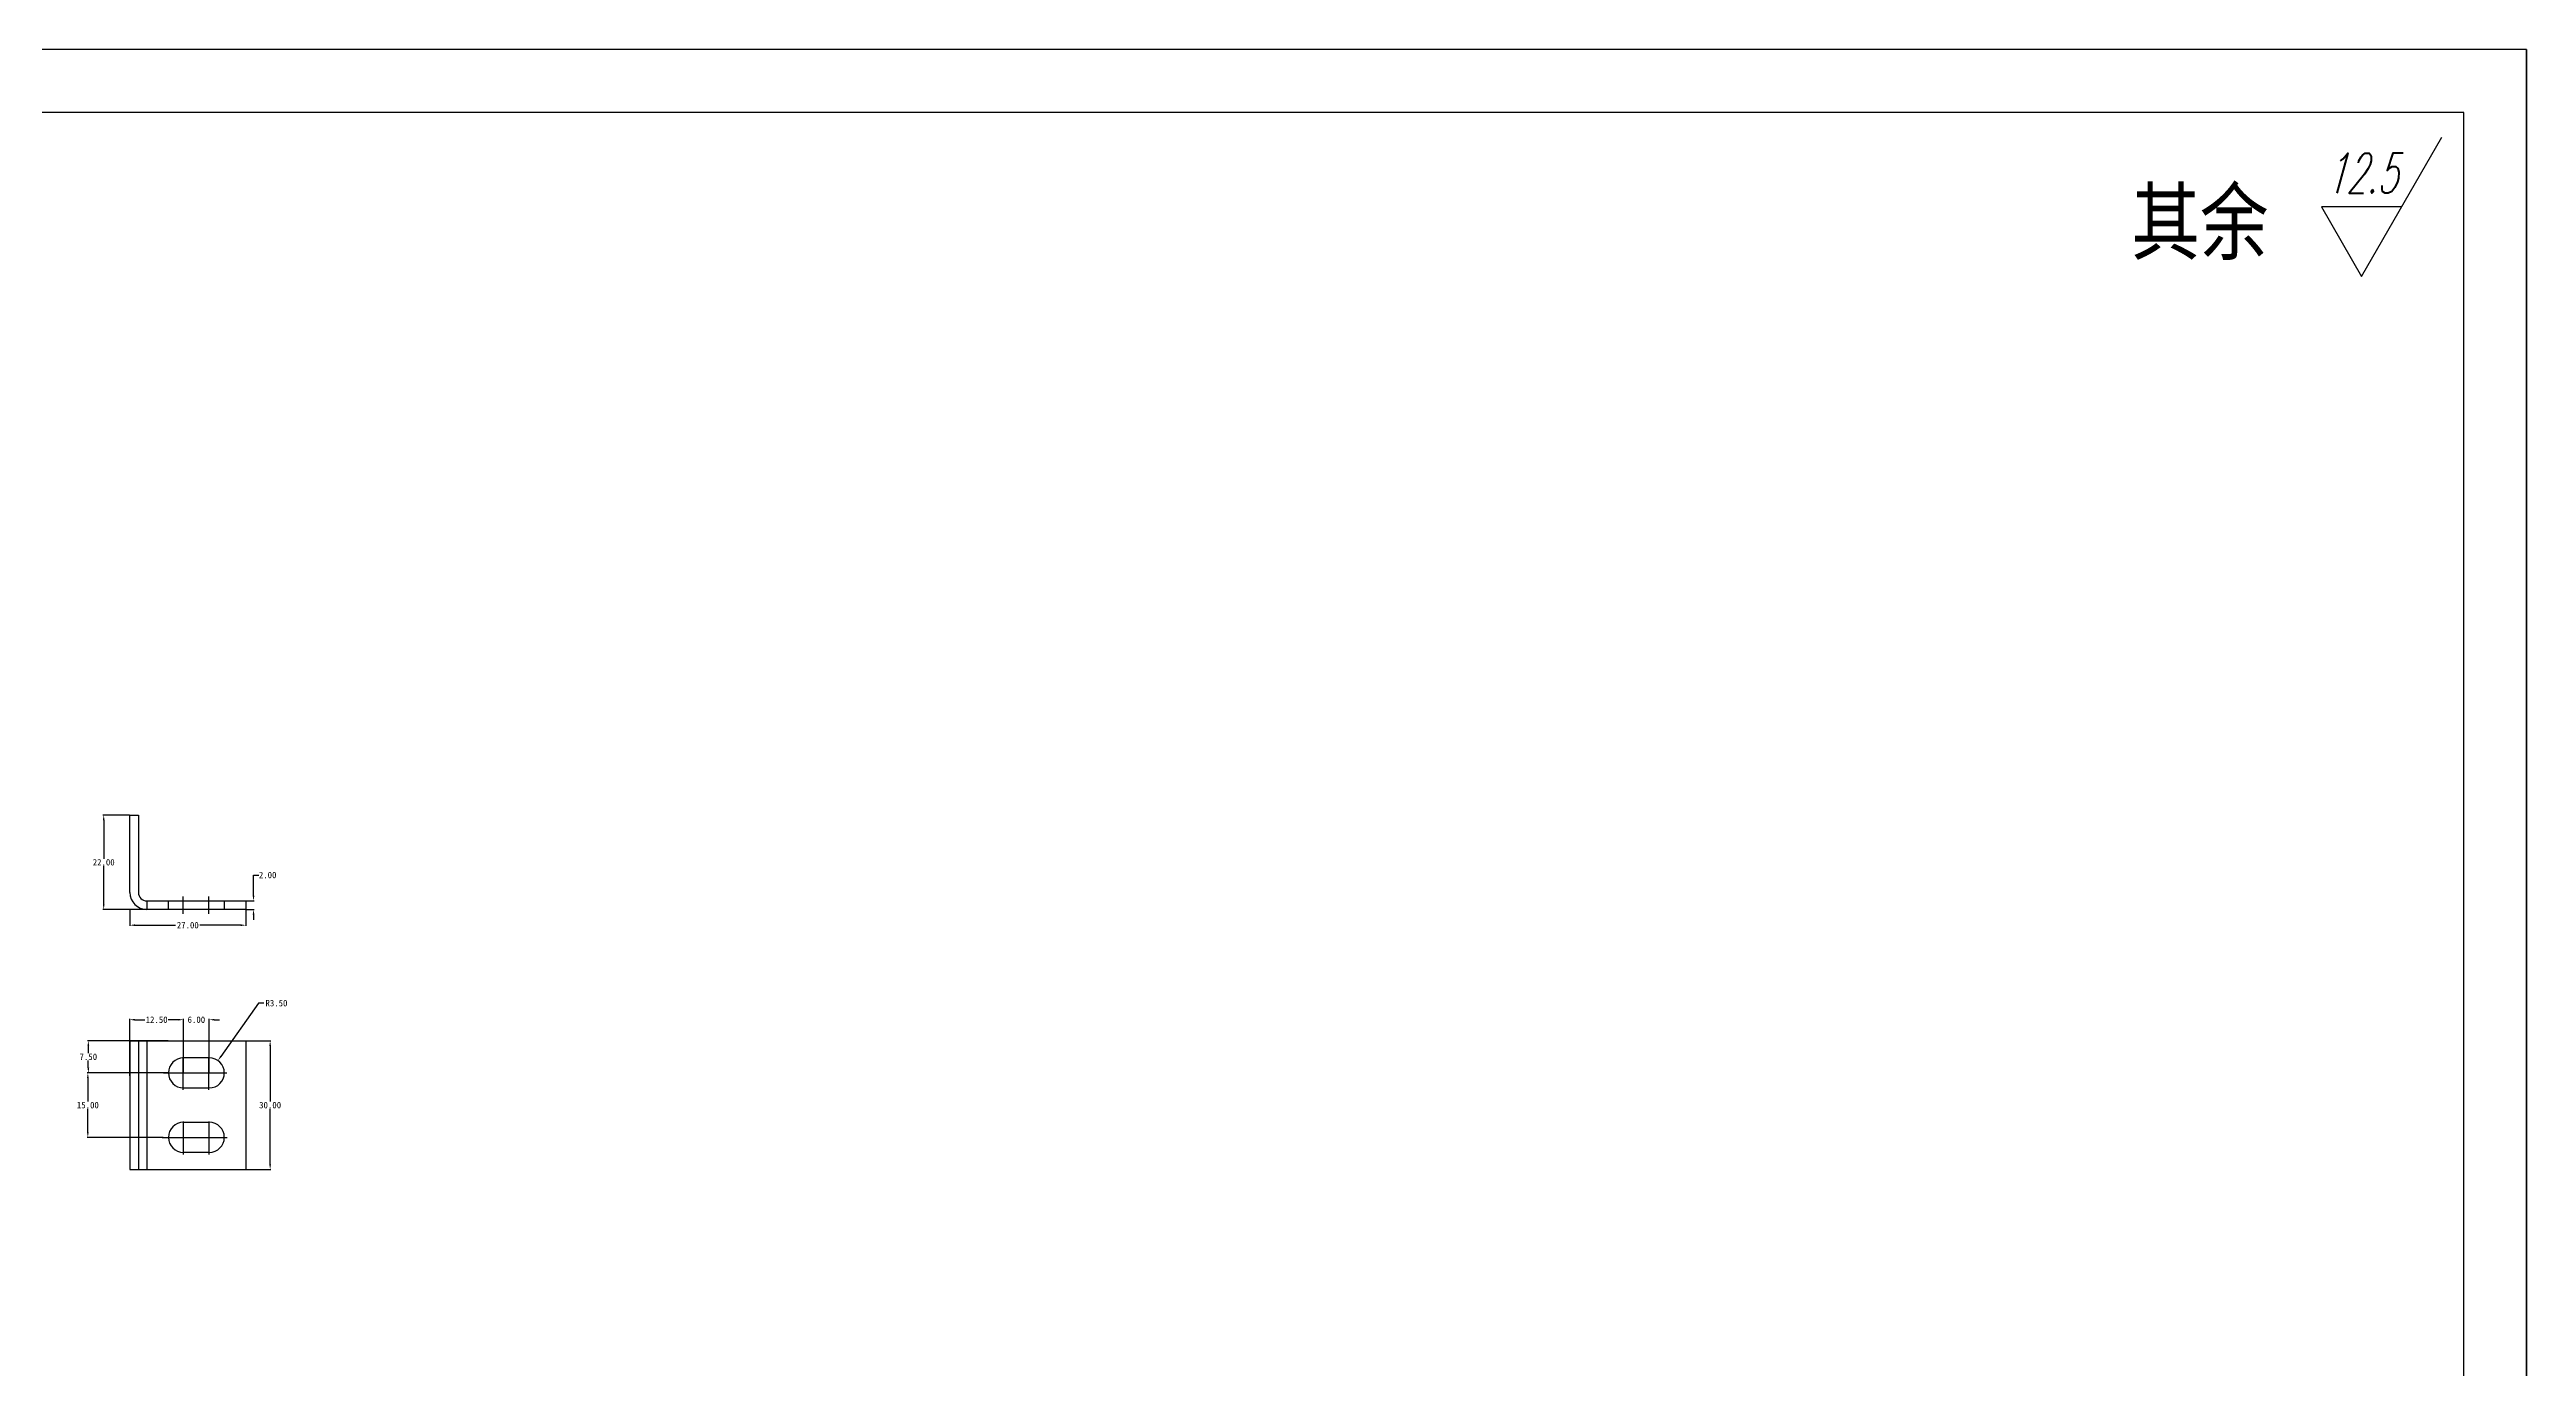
# Model space of a CAD drawing. Header units: inches. Extents: x -786 to 133009, y -39644 to 2522.
# Drawn here: x 1805 to 2381, y 355 to 662 of the extents above; entities that cross this region are included whole.
import ezdxf
from ezdxf.enums import TextEntityAlignment as Align

# ---------------------------------------------------------------- set-up
doc = ezdxf.new("R2010")
doc.units = ezdxf.units.IN
doc.header["$MEASUREMENT"] = 0
doc.linetypes.add('DASHED2', pattern=[9.525, 6.35, -3.175])
doc.layers.add('Dim', color=3, linetype='Continuous')
doc.layers.add('虚线', color=2, linetype='DASHED2', lineweight=25)
doc.styles.add('DIM_FONT', font='romans.shx', dxfattribs={"oblique": 15})
doc.styles.add('仿宋体', font='FSGB2312.ttf', dxfattribs={"width": 0.8, "height": 3.5})
doc.dimstyles.get("Standard").update_dxf_attribs({"dimtxt": 0.18, "dimasz": 0.18, "dimexe": 0.18, "dimexo": 0.0625, "dimgap": 0.09, "dimtad": 0, "dimtih": 1, "dimtoh": 1, "dimdec": 4, "dimzin": 0, "dimdsep": 46, "dimtxsty": 'Standard', "dimcen": 0.09, "dimadec": 0, "dimazin": 0, "dimtfac": 1, "dimtdec": 4, "dimtofl": 0, "dimtmove": 0, "dimatfit": 3, "dimfxl": 0, "dimtolj": 1, "dimtzin": 0, "dimarcsym": 0})

# ---------------------------------------------------------------- blocks, each defined once
blk = doc.blocks.new('BZ-MQH')
for p, q in [((-213949.02, 20874.59), (-214275.72, 20874.59)), ((-213949.02, 20643.59), (-213949.02, 20874.59)), ((-213949.02, 20874.59), (-213949.02, 20643.59)), ((-213954.52, 20869.09), (-214270.22, 20869.09)), ((-213954.52, 20649.09), (-213954.52, 20869.09))]:
    blk.add_line(p, q)
at = {"layer": 'Dim', "ltscale": 2}
blk.add_lwpolyline([(-213959.94, 20860.83), (-213966.98, 20860.83), (-213963.46, 20854.73), (-213956.42, 20866.92)], dxfattribs=at)
at = {"layer": 'Dim', "ltscale": 2, "style": 'DIM_FONT', "oblique": 15, "width": 0.559478}
blk.add_text('12.5', height=3.52, dxfattribs=at).set_placement((-213966.6, 20862), (-213960.32, 20862), align=Align.FIT)
at = {"layer": 'Dim', "insert": (-213983.61, 20862.26), "char_height": 5.5, "width": 67.3601, "attachment_point": 1, "style": '仿宋体'}
blk.add_mtext('其余', dxfattribs=at)
blk = doc.blocks.new('*D48')
at = {"color": 0, "lineweight": -2, "transparency": 16777216}
for p, q in [((1850.28, 431.46), (1856.06, 431.46)), ((1855.88, 430.26), (1855.88, 417.3)), ((1855.88, 402.66), (1855.88, 415.62)), ((1850.28, 401.46), (1856.06, 401.46))]:
    blk.add_line(p, q, dxfattribs=at)
at = {"color": 0, "transparency": 16777216}
for points in [[(1855.68, 430.26), (1856.08, 430.26), (1855.88, 431.46)], [(1855.68, 402.66), (1856.08, 402.66), (1855.88, 401.46)]]:
    blk.add_solid(points, dxfattribs=at)
at = {"layer": 'Defpoints', "color": 0, "transparency": 16777216}
for p in [(1850.21, 431.46), (1855.88, 431.46), (1850.21, 401.46)]:
    blk.add_point(p, dxfattribs=at)
at = {"color": 0, "transparency": 16777216, "insert": (1855.88, 416.46), "char_height": 1.5, "attachment_point": 5}
blk.add_mtext('\\A1;30.00', dxfattribs=at)
blk = doc.blocks.new('*D49')
at = {"color": 0, "lineweight": -2, "transparency": 16777216}
for p, q in [((1853.19, 440.21), (1844.42, 427.8)), ((1854.39, 440.21), (1853.19, 440.21)), ((1841.62, 423.96), (1841.8, 423.96)), ((1841.71, 423.87), (1841.71, 424.05))]:
    blk.add_line(p, q, dxfattribs=at)
at = {"color": 0, "transparency": 16777216}
blk.add_solid([(1844.26, 427.92), (1844.59, 427.69), (1843.73, 426.82)], dxfattribs=at)
at = {"layer": 'Defpoints', "color": 0, "transparency": 16777216}
for p in [(1843.73, 426.82), (1841.71, 423.96)]:
    blk.add_point(p, dxfattribs=at)
at = {"color": 0, "transparency": 16777216, "insert": (1857.35, 440.21), "char_height": 1.5, "attachment_point": 5}
blk.add_mtext('\\A1;R3.50', dxfattribs=at)
blk = doc.blocks.new('*D50')
at = {"color": 0, "lineweight": -2, "transparency": 16777216}
for p, q in [((1834.51, 436.35), (1833.31, 436.35)), ((1835.71, 424.03), (1835.71, 436.53)), ((1841.71, 424.03), (1841.71, 436.53)), ((1842.91, 436.35), (1844.11, 436.35))]:
    blk.add_line(p, q, dxfattribs=at)
at = {"color": 0, "transparency": 16777216}
for points in [[(1834.51, 436.55), (1834.51, 436.15), (1835.71, 436.35)], [(1842.91, 436.55), (1842.91, 436.15), (1841.71, 436.35)]]:
    blk.add_solid(points, dxfattribs=at)
at = {"layer": 'Defpoints', "color": 0, "transparency": 16777216}
for p in [(1835.71, 436.35), (1835.71, 423.96), (1841.71, 423.96)]:
    blk.add_point(p, dxfattribs=at)
at = {"color": 0, "transparency": 16777216, "insert": (1838.71, 436.35), "char_height": 1.5, "attachment_point": 5}
blk.add_mtext('\\A1;6.00', dxfattribs=at)
blk = doc.blocks.new('*D51')
at = {"color": 0, "lineweight": -2, "transparency": 16777216}
for p, q in [((1832.15, 431.46), (1813.38, 431.46)), ((1813.56, 430.26), (1813.56, 428.55)), ((1813.56, 425.16), (1813.56, 426.87)), ((1832.15, 423.96), (1813.38, 423.96))]:
    blk.add_line(p, q, dxfattribs=at)
at = {"color": 0, "transparency": 16777216}
for points in [[(1813.36, 430.26), (1813.76, 430.26), (1813.56, 431.46)], [(1813.36, 425.16), (1813.76, 425.16), (1813.56, 423.96)]]:
    blk.add_solid(points, dxfattribs=at)
at = {"layer": 'Defpoints', "color": 0, "transparency": 16777216}
for p in [(1813.56, 431.46), (1832.21, 431.46), (1832.21, 423.96)]:
    blk.add_point(p, dxfattribs=at)
at = {"color": 0, "transparency": 16777216, "insert": (1813.56, 427.71), "char_height": 1.5, "attachment_point": 5}
blk.add_mtext('\\A1;7.50', dxfattribs=at)
blk = doc.blocks.new('*D52')
at = {"color": 0, "lineweight": -2, "transparency": 16777216}
for p, q in [((1830.99, 423.96), (1813.27, 423.96)), ((1813.45, 422.76), (1813.45, 417.3)), ((1813.45, 410.16), (1813.45, 415.62)), ((1830.99, 408.96), (1813.27, 408.96))]:
    blk.add_line(p, q, dxfattribs=at)
at = {"color": 0, "transparency": 16777216}
for points in [[(1813.25, 422.76), (1813.65, 422.76), (1813.45, 423.96)], [(1813.25, 410.16), (1813.65, 410.16), (1813.45, 408.96)]]:
    blk.add_solid(points, dxfattribs=at)
at = {"layer": 'Defpoints', "color": 0, "transparency": 16777216}
for p in [(1831.05, 423.96), (1813.45, 408.96), (1831.05, 408.96)]:
    blk.add_point(p, dxfattribs=at)
at = {"color": 0, "transparency": 16777216, "insert": (1813.45, 416.46), "char_height": 1.5, "attachment_point": 5}
blk.add_mtext('\\A1;15.00', dxfattribs=at)
blk = doc.blocks.new('*D53')
at = {"color": 0, "lineweight": -2, "transparency": 16777216}
for p, q in [((1823.21, 423.27), (1823.21, 436.53)), ((1824.41, 436.35), (1826.75, 436.35)), ((1834.51, 436.35), (1832.18, 436.35)), ((1835.71, 424.03), (1835.71, 436.53))]:
    blk.add_line(p, q, dxfattribs=at)
at = {"color": 0, "transparency": 16777216}
for points in [[(1824.41, 436.55), (1824.41, 436.15), (1823.21, 436.35)], [(1834.51, 436.55), (1834.51, 436.15), (1835.71, 436.35)]]:
    blk.add_solid(points, dxfattribs=at)
at = {"layer": 'Defpoints', "color": 0, "transparency": 16777216}
for p in [(1823.21, 436.35), (1823.21, 423.21), (1835.71, 423.96)]:
    blk.add_point(p, dxfattribs=at)
at = {"color": 0, "transparency": 16777216, "insert": (1829.46, 436.35), "char_height": 1.5, "attachment_point": 5}
blk.add_mtext('\\A1;12.50', dxfattribs=at)
blk = doc.blocks.new('*D54')
at = {"color": 0, "lineweight": -2, "transparency": 16777216}
for p, q in [((1852.01, 465.21), (1852.01, 470.04)), ((1852.01, 470.04), (1853.21, 470.04)), ((1850.28, 464.01), (1852.19, 464.01)), ((1850.28, 462.01), (1852.19, 462.01)), ((1852.01, 460.81), (1852.01, 459.61))]:
    blk.add_line(p, q, dxfattribs=at)
at = {"color": 0, "transparency": 16777216}
for points in [[(1851.81, 465.21), (1852.21, 465.21), (1852.01, 464.01)], [(1851.81, 460.81), (1852.21, 460.81), (1852.01, 462.01)]]:
    blk.add_solid(points, dxfattribs=at)
at = {"layer": 'Defpoints', "color": 0, "transparency": 16777216}
for p in [(1850.21, 464.01), (1850.21, 462.01), (1852.01, 464.01)]:
    blk.add_point(p, dxfattribs=at)
at = {"color": 0, "transparency": 16777216, "insert": (1855.3, 470.04), "char_height": 1.5, "attachment_point": 5}
blk.add_mtext('\\A1;2.00', dxfattribs=at)
blk = doc.blocks.new('*D55')
at = {"color": 0, "lineweight": -2, "transparency": 16777216}
for p, q in [((1823.15, 484.01), (1816.96, 484.01)), ((1817.14, 482.81), (1817.14, 473.85)), ((1817.14, 463.21), (1817.14, 472.17)), ((1827.15, 462.01), (1816.96, 462.01))]:
    blk.add_line(p, q, dxfattribs=at)
at = {"color": 0, "transparency": 16777216}
for points in [[(1816.94, 482.81), (1817.34, 482.81), (1817.14, 484.01)], [(1816.94, 463.21), (1817.34, 463.21), (1817.14, 462.01)]]:
    blk.add_solid(points, dxfattribs=at)
at = {"layer": 'Defpoints', "color": 0, "transparency": 16777216}
for p in [(1823.21, 484.01), (1817.14, 462.01), (1827.21, 462.01)]:
    blk.add_point(p, dxfattribs=at)
at = {"color": 0, "transparency": 16777216, "insert": (1817.14, 473.01), "char_height": 1.5, "attachment_point": 5}
blk.add_mtext('\\A1;22.00', dxfattribs=at)
blk = doc.blocks.new('*D59')
at = {"color": 0, "lineweight": -2, "transparency": 16777216}
for p, q in [((1823.21, 461.95), (1823.21, 458.18)), ((1850.21, 461.95), (1850.21, 458.18)), ((1824.41, 458.36), (1833.87, 458.36)), ((1849.01, 458.36), (1839.55, 458.36))]:
    blk.add_line(p, q, dxfattribs=at)
at = {"color": 0, "transparency": 16777216}
for points in [[(1824.41, 458.56), (1824.41, 458.16), (1823.21, 458.36)], [(1849.01, 458.56), (1849.01, 458.16), (1850.21, 458.36)]]:
    blk.add_solid(points, dxfattribs=at)
at = {"layer": 'Defpoints', "color": 0, "transparency": 16777216}
for p in [(1823.21, 462.01), (1850.21, 462.01), (1823.21, 458.36)]:
    blk.add_point(p, dxfattribs=at)
at = {"color": 0, "transparency": 16777216, "insert": (1836.71, 458.36), "char_height": 1.5, "attachment_point": 5}
blk.add_mtext('\\A1;27.00', dxfattribs=at)

msp = doc.modelspace()

# ---------------------------------------------------------------- linework, layer by layer
for p, q in [((1823.2132, 466.01104), (1823.2132, 484.01104)), ((1823.2132, 484.01104), (1825.2132, 484.01104)), ((1825.2132, 484.01104), (1825.2132, 466.01104)), ((1827.2132, 464.01104), (1850.2132, 464.01104)), ((1827.2132, 464.01104), (1827.2132, 462.01104)), ((1848.2132, 462.01104), (1827.2132, 462.01104)), ((1850.2132, 462.01104), (1848.2132, 462.01104)), ((1850.2132, 464.01104), (1850.2132, 462.01104)), ((1823.2132, 431.46287), (1823.2132, 401.46287)), ((1823.2132, 431.46287), (1850.2132, 431.46287)), ((1825.2132, 431.46287), (1825.2132, 401.46287)), ((1827.2132, 431.46287), (1827.2132, 401.46287)), ((1835.6232, 419.99871), (1835.6232, 427.6319)), ((1841.7132, 427.46287), (1835.7132, 427.46287)), ((1841.6232, 419.99871), (1841.6232, 427.6319)), ((1850.2132, 431.46287), (1850.2132, 401.46287)), ((1831.04765, 423.96287), (1839.81338, 423.96287)), ((1835.6232, 423.96287), (1835.8032, 423.96287)), ((1835.7132, 423.87287), (1835.7132, 424.05287)), ((1837.04765, 423.96287), (1845.81338, 423.96287)), ((1841.6232, 423.96287), (1841.8032, 423.96287)), ((1841.7132, 423.87287), (1841.7132, 424.05287)), ((1835.7132, 420.46287), (1841.7132, 420.46287)), ((1835.7132, 404.99871), (1835.7132, 412.6319)), ((1835.7132, 412.46287), (1841.7132, 412.46287)), ((1841.7132, 404.99871), (1841.7132, 412.6319)), ((1830.76161, 408.96287), (1839.90338, 408.96287)), ((1841.7132, 405.46287), (1835.7132, 405.46287)), ((1838.83854, 408.96287), (1845.90338, 408.96287)), ((1823.2132, 401.46287), (1850.2132, 401.46287))]:
    msp.add_line(p, q)
at = {"color": 1}
for p, q in [((1835.6232, 461.01104), (1835.6232, 465.01104)), ((1841.6232, 460.98099), (1841.6232, 465.01104))]:
    msp.add_line(p, q, dxfattribs=at)
for centre, radius, start, end in [((1827.2132, 466.01104), 4, 180, 270), ((1827.2132, 466.01104), 2, 180, 270), ((1835.7132, 423.96287), 3.5, 90, 270), ((1841.7132, 423.96287), 3.5, 270, 90), ((1835.7132, 408.96287), 3.5, 90, 270), ((1841.7132, 408.96287), 3.5, 270, 90)]:
    msp.add_arc(centre, radius, start, end)
at = {"layer": '虚线', "ltscale": 0.5}
for p, q in [((1832.2132, 462.01104), (1832.2132, 464.01104)), ((1845.2132, 464.01104), (1845.2132, 462.01104))]:
    msp.add_line(p, q, dxfattribs=at)

# ---------------------------------------------------------------- block references
at = {"xscale": 2.659090909000952, "yscale": 2.659090909090082, "zscale": 2.659090909099661}
msp.add_blockref('BZ-MQH', (571290.97243, -54845.17257), dxfattribs=at)

# ---------------------------------------------------------------- dimensions: what is measured, and where the dimension line sits
for base, p1, p2, override, picture, middle in [((1817.13947, 462.01104), (1823.2132, 484.01104), (1827.2132, 462.01104), {"dimtxt": 1.5, "dimasz": 1.2, "dimdec": 2}, '*D55', (1817.13947, 473.01104)), ((1813.5571, 431.46287), (1832.2132, 423.96287), (1832.2132, 431.46287), {"dimtxt": 1.5, "dimasz": 1.2, "dimdec": 2}, '*D51', (1813.5571, 427.71287)), ((1855.87914, 431.46287), (1850.2132, 401.46287), (1850.2132, 431.46287), {"dimtxt": 1.5, "dimasz": 1.2, "dimgap": 0.09, "dimdec": 2, "dimtol": 0, "dimlim": 0, "dimtm": 0}, '*D48', (1855.87914, 416.46287)), ((1813.4503, 408.96287), (1831.04765, 423.96287), (1831.04765, 408.96287), {"dimtxt": 1.5, "dimasz": 1.2, "dimdec": 2}, '*D52', (1813.4503, 416.46287))]:
    dim = msp.add_linear_dim(base=base, p1=p1, p2=p2, angle=90, dimstyle='Standard', override=override)
    dim.commit()
    dim.dimension.update_dxf_attribs({"geometry": picture, "text_midpoint": middle})
for base, p1, p2, angle, picture, middle, dimtype in [((1852.01292, 464.01104), (1850.2132, 462.01104), (1850.2132, 464.01104), 90, '*D54', (1855.30292, 470.03752), 160), ((1835.7132, 436.35163), (1841.7132, 423.96287), (1835.7132, 423.96287), 180, '*D50', (1838.7132, 436.35163), 161)]:
    dim = msp.add_linear_dim(base=base, p1=p1, p2=p2, angle=angle, dimstyle='Standard', override={"dimtxt": 1.5, "dimasz": 1.2, "dimdec": 2})
    dim.commit()
    dim.dimension.update_dxf_attribs({"geometry": picture, "text_midpoint": middle, "dimtype": dimtype})
dim = msp.add_linear_dim(base=(1823.2132, 458.36399), p1=(1850.2132, 462.01104), p2=(1823.2132, 462.01104), dimstyle='Standard', override={"dimtxt": 1.5, "dimasz": 1.2, "dimdec": 2})
dim.commit()
dim.dimension.update_dxf_attribs({"geometry": '*D59', "text_midpoint": (1836.7132, 458.36399)})
dim = msp.add_radius_dim(center=(1841.7132, 423.96287), mpoint=(1843.73221, 426.82182), dimstyle='Standard', override={"dimtxt": 1.5, "dimasz": 1.2, "dimdec": 2})
dim.commit()
dim.dimension.update_dxf_attribs({"geometry": '*D49', "text_midpoint": (1857.35419, 440.21296), "dimtype": 164})
dim = msp.add_linear_dim(base=(1823.2132, 436.35163), p1=(1835.7132, 423.96287), p2=(1823.2132, 423.20764), dimstyle='Standard', override={"dimtxt": 1.5, "dimasz": 1.2, "dimdec": 2})
dim.commit()
dim.dimension.update_dxf_attribs({"geometry": '*D53', "text_midpoint": (1829.4632, 436.35163), "dimtype": 160})

doc.saveas('drawing.dxf')
